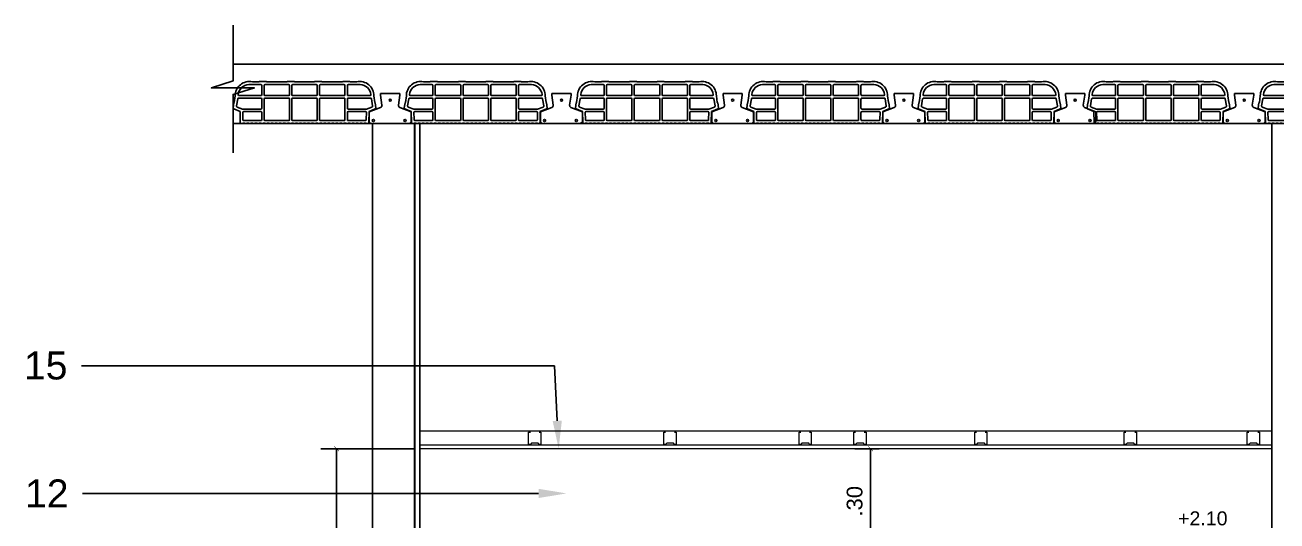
# Model space of a CAD drawing. Header units: metres. Extents: x 198 to 412, y -54 to 17.
# Drawn here: x 259.041 to 262.619, y -23.964 to -22.546 of the extents above; entities that cross this region are included whole.
import ezdxf
from ezdxf import colors
from ezdxf.entities.mleader import LeaderData, LeaderLine
from ezdxf.math import Vec2, Vec3

# ---------------------------------------------------------------- set-up
doc = ezdxf.new("R2010")
doc.units = ezdxf.units.M
doc.header["$LTSCALE"] = 10
for name, color, linetype in [('02', 2, 'Continuous'), ('1_MUROS', 6, 'Continuous'), ('25-TXT', 2, 'Continuous'), ('A-MUROS', 6, 'Continuous'), ('A-Revoques', 1, 'Continuous'), ('A-TEXTOS', 2, 'Continuous'), ('Corte t', 2, 'Continuous'), ('Losa rap sapito', 251, 'Continuous'), ('piso', 1, 'Continuous'), ('TM-REVEST', 252, 'Continuous'), ('TM-REVOQUE', 2, 'Continuous')]:
    doc.layers.add(name, color=color, linetype=linetype)
doc.layers.add('A-Cielorraso', color=1, linetype='Continuous', lineweight=5)
doc.styles.add('ARIAL', font='arial.ttf')
doc.dimstyles.new('ST-COTA-25', dxfattribs={"dimscale": 0.25, "dimtxt": 0.18, "dimasz": 0.1, "dimexe": 0.18, "dimexo": 0.0625, "dimgap": 0.09, "dimtad": 1, "dimzin": 4, "dimdsep": 46, "dimtxsty": 'ARIAL', "dimblk1": 'COTA_N', "dimblk2": 'COTA_N', "dimsah": 1, "dimcen": 0.09, "dimclrd": 8, "dimclre": 8, "dimclrt": 1, "dimadec": 0, "dimazin": 0, "dimtfac": 1, "dimtix": 1, "dimtmove": 0, "dimatfit": 3, "dimldrblk": 'COTA_N', "dimfxl": 0.18, "dimtolj": 1, "dimtzin": 0, "dimarcsym": 0})

# ---------------------------------------------------------------- blocks, each defined once
blk = doc.blocks.new('N-NIV-CO')
for p, q in [((1.032, 0.343), (0, 0.343)), ((0, 0.343), (0, 0))]:
    blk.add_line(p, q)
for points in [[(-0.233, 0.135), (-0.167, 0.135), (0, 0), (0, 0.038)], [(0.233, 0.135), (0.167, 0.135), (0, 0), (0, 0.038)]]:
    blk.add_solid(points)
at = {"style": 'ARIAL'}
for tag, p in [('COTA', (0.116, 0.405)), ('NPT', (0.288, 0.049))]:
    blk.add_attdef(tag, p, '', height=0.2, dxfattribs=at)
blk = doc.blocks.new('VIGUETA NUEVA')
at = {"layer": '02'}
for p, q in [((852.3054, 1549.6661), (852.2767, 1549.6661)), ((852.2767, 1549.6661), (852.2767, 1549.6611)), ((852.2767, 1549.6611), (852.2809, 1549.6312)), ((852.3054, 1549.6661), (852.3342, 1549.6661)), ((852.3342, 1549.6611), (852.3299, 1549.6312)), ((852.3342, 1549.6661), (852.3342, 1549.6611)), ((852.2769, 1549.6243), (852.2429, 1549.6111)), ((852.2429, 1549.5811), (852.2429, 1549.6111)), ((852.3339, 1549.6243), (852.3679, 1549.6111)), ((852.3679, 1549.5811), (852.3679, 1549.6111)), ((852.2429, 1549.5811), (852.2479, 1549.5761)), ((852.3054, 1549.5761), (852.2479, 1549.5761)), ((852.3054, 1549.5761), (852.3629, 1549.5761)), ((852.3679, 1549.5811), (852.3629, 1549.5761))]:
    blk.add_line(p, q, dxfattribs=at)
for centre, start, end in [((852.2739, 1549.6307), 294.8533, 4.4381), ((852.3369, 1549.6307), 175.5619, 245.1467)]:
    blk.add_arc(centre, 0.00704, start, end, dxfattribs=at)
blk = doc.blocks.new('VIGUETA NUEVA1')
at = {"layer": 'piso'}
for centre in [(0, -0.02), (-0.0444, -0.0805), (0.0504, -0.0805)]:
    blk.add_circle(centre, 0.00324, dxfattribs=at)
at = {"layer": '1_MUROS'}
blk.add_blockref('VIGUETA NUEVA', (-852.3054, -1549.6661), dxfattribs=at)
blk = doc.blocks.new('Losa rap zapito')
at = {"layer": 'Losa rap sapito'}
for p, q in [((283.7813, -291.7641), (283.8003, -291.7641)), ((283.8012, -291.7632), (283.8205, -291.7632)), ((283.8215, -291.7641), (283.8806, -291.7641)), ((283.9008, -291.7632), (283.8815, -291.7632)), ((283.9018, -291.7641), (283.9304, -291.7641)), ((283.959, -291.7641), (283.9304, -291.7641)), ((283.9599, -291.7632), (283.9792, -291.7632)), ((284.0393, -291.7641), (283.9802, -291.7641)), ((284.0595, -291.7632), (284.0402, -291.7632)), ((284.0795, -291.7641), (284.0605, -291.7641)), ((283.7711, -291.7719), (283.8051, -291.7719)), ((283.808, -291.8006), (283.808, -291.7747)), ((283.8147, -291.8006), (283.8147, -291.7747)), ((283.8176, -291.7719), (283.8844, -291.7719)), ((283.8873, -291.8006), (283.8873, -291.7747)), ((283.8941, -291.8006), (283.8941, -291.7747)), ((283.897, -291.7719), (283.9304, -291.7719)), ((283.9638, -291.7719), (283.9304, -291.7719)), ((283.9667, -291.8006), (283.9667, -291.7747)), ((283.9734, -291.8006), (283.9734, -291.7747)), ((284.0431, -291.7719), (283.9763, -291.7719)), ((284.046, -291.8006), (284.046, -291.7747)), ((284.0527, -291.8006), (284.0527, -291.7747)), ((284.0896, -291.7719), (284.0556, -291.7719)), ((283.7282, -291.8243), (283.7262, -291.8386)), ((283.732, -291.8042), (283.7293, -291.8235)), ((283.7394, -291.8124), (283.7357, -291.8329)), ((283.7422, -291.8103), (283.8051, -291.8103)), ((283.7437, -291.8035), (283.8051, -291.8035)), ((283.7534, -291.8103), (283.8051, -291.8103)), ((283.808, -291.8391), (283.808, -291.8132)), ((283.8147, -291.8721), (283.8147, -291.8132)), ((283.8176, -291.8035), (283.8844, -291.8035)), ((283.8176, -291.8103), (283.8844, -291.8103)), ((283.8873, -291.8721), (283.8873, -291.8132)), ((283.8941, -291.8721), (283.8941, -291.8132)), ((283.897, -291.8035), (283.9304, -291.8035)), ((283.897, -291.8103), (283.9304, -291.8103)), ((283.9638, -291.8035), (283.9304, -291.8035)), ((283.9638, -291.8103), (283.9304, -291.8103)), ((283.9667, -291.8721), (283.9667, -291.8132)), ((283.9734, -291.8721), (283.9734, -291.8132)), ((284.0431, -291.8035), (283.9763, -291.8035)), ((284.0431, -291.8103), (283.9763, -291.8103)), ((284.046, -291.8721), (284.046, -291.8132)), ((284.0527, -291.8391), (284.0527, -291.8132)), ((284.117, -291.8035), (284.0556, -291.8035)), ((284.1186, -291.8103), (284.0556, -291.8103)), ((284.1073, -291.8103), (284.0556, -291.8103)), ((284.1214, -291.8124), (284.125, -291.8329)), ((284.1287, -291.8042), (284.1314, -291.8235)), ((284.1325, -291.8243), (284.1346, -291.8386)), ((283.7459, -291.8484), (283.728, -291.8417)), ((283.7534, -291.842), (283.7376, -291.836)), ((283.7466, -291.8799), (283.7459, -291.8484)), ((283.7534, -291.842), (283.8051, -291.842)), ((283.7542, -291.8721), (283.7536, -291.851)), ((283.7565, -291.8487), (283.8051, -291.8487)), ((283.808, -291.8721), (283.808, -291.8516)), ((284.0527, -291.8721), (284.0527, -291.8516)), ((284.1073, -291.842), (284.0556, -291.842)), ((284.1043, -291.8487), (284.0556, -291.8487)), ((284.1066, -291.8721), (284.1071, -291.851)), ((284.1073, -291.842), (284.1232, -291.836)), ((284.1141, -291.8799), (284.1149, -291.8484)), ((284.1149, -291.8484), (284.1327, -291.8417)), ((283.7541, -291.8836), (283.7504, -291.8836)), ((283.7541, -291.8836), (283.7516, -291.8836)), ((283.7541, -291.8836), (283.7516, -291.8836)), ((283.7541, -291.8836), (283.7541, -291.8827)), ((283.7541, -291.8827), (283.7598, -291.8827)), ((283.7571, -291.8749), (283.8051, -291.8749)), ((283.7598, -291.8836), (283.7598, -291.8827)), ((283.7598, -291.8836), (283.7656, -291.8836)), ((283.7714, -291.8827), (283.7656, -291.8827)), ((283.7656, -291.8836), (283.7656, -291.8827)), ((283.7714, -291.8836), (283.7714, -291.8827)), ((283.7714, -291.8836), (283.7772, -291.8836)), ((283.7772, -291.8836), (283.7772, -291.8827)), ((283.783, -291.8827), (283.7772, -291.8827)), ((283.783, -291.8836), (283.783, -291.8827)), ((283.783, -291.8836), (283.7887, -291.8836)), ((283.7887, -291.8836), (283.7887, -291.8827)), ((283.7887, -291.8827), (283.7945, -291.8827)), ((283.7945, -291.8836), (283.7945, -291.8827)), ((283.8003, -291.8836), (283.7945, -291.8836)), ((283.8003, -291.8827), (283.8061, -291.8827)), ((283.8003, -291.8836), (283.8003, -291.8827)), ((283.8061, -291.8836), (283.8061, -291.8827)), ((283.8119, -291.8836), (283.8061, -291.8836)), ((283.8119, -291.8827), (283.8176, -291.8827)), ((283.8119, -291.8836), (283.8119, -291.8827)), ((283.8119, -291.8827), (283.8176, -291.8827)), ((283.8176, -291.8749), (283.8844, -291.8749)), ((283.8176, -291.8836), (283.8176, -291.8827)), ((283.8176, -291.8836), (283.8234, -291.8836)), ((283.8292, -291.8827), (283.8234, -291.8827)), ((283.8234, -291.8836), (283.8234, -291.8827)), ((283.8292, -291.8836), (283.8292, -291.8827)), ((283.8292, -291.8836), (283.835, -291.8836)), ((283.835, -291.8836), (283.835, -291.8827)), ((283.8408, -291.8827), (283.835, -291.8827)), ((283.8408, -291.8836), (283.8408, -291.8827)), ((283.8408, -291.8836), (283.8465, -291.8836)), ((283.8465, -291.8836), (283.8465, -291.8827)), ((283.8465, -291.8827), (283.8523, -291.8827)), ((283.8523, -291.8836), (283.8523, -291.8827)), ((283.8581, -291.8836), (283.8523, -291.8836)), ((283.8581, -291.8827), (283.8639, -291.8827)), ((283.8581, -291.8836), (283.8581, -291.8827)), ((283.8639, -291.8836), (283.8639, -291.8827)), ((283.8697, -291.8836), (283.8639, -291.8836)), ((283.8697, -291.8827), (283.8755, -291.8827)), ((283.8697, -291.8836), (283.8697, -291.8827)), ((283.8697, -291.8827), (283.8755, -291.8827)), ((283.8755, -291.8836), (283.8755, -291.8827)), ((283.8755, -291.8836), (283.8812, -291.8836)), ((283.887, -291.8827), (283.8812, -291.8827)), ((283.8812, -291.8836), (283.8812, -291.8827)), ((283.887, -291.8836), (283.887, -291.8827)), ((283.887, -291.8836), (283.8928, -291.8836)), ((283.8928, -291.8836), (283.8928, -291.8827)), ((283.8986, -291.8827), (283.8928, -291.8827)), ((283.897, -291.8749), (283.9304, -291.8749)), ((283.8986, -291.8836), (283.8986, -291.8827)), ((283.8986, -291.8836), (283.9044, -291.8836)), ((283.9044, -291.8836), (283.9044, -291.8827)), ((283.9044, -291.8827), (283.9101, -291.8827)), ((283.9101, -291.8836), (283.9101, -291.8827)), ((283.9159, -291.8836), (283.9101, -291.8836)), ((283.9159, -291.8827), (283.9217, -291.8827)), ((283.9159, -291.8836), (283.9159, -291.8827)), ((283.9217, -291.8836), (283.9217, -291.8827)), ((283.9275, -291.8836), (283.9217, -291.8836)), ((283.9275, -291.8836), (283.9275, -291.8827)), ((283.9275, -291.8827), (283.9304, -291.8827)), ((283.9638, -291.8749), (283.9304, -291.8749)), ((283.9333, -291.8827), (283.9304, -291.8827)), ((283.9333, -291.8836), (283.9333, -291.8827)), ((283.9333, -291.8836), (283.939, -291.8836)), ((283.9448, -291.8827), (283.939, -291.8827)), ((283.939, -291.8836), (283.939, -291.8827)), ((283.9448, -291.8836), (283.9448, -291.8827)), ((283.9448, -291.8836), (283.9506, -291.8836)), ((283.9506, -291.8836), (283.9506, -291.8827)), ((283.9564, -291.8827), (283.9506, -291.8827)), ((283.9564, -291.8836), (283.9564, -291.8827)), ((283.9622, -291.8836), (283.9564, -291.8836)), ((283.9622, -291.8836), (283.9622, -291.8827)), ((283.9622, -291.8827), (283.9679, -291.8827)), ((283.9679, -291.8836), (283.9679, -291.8827)), ((283.9737, -291.8836), (283.9679, -291.8836)), ((283.9737, -291.8827), (283.9795, -291.8827)), ((283.9737, -291.8836), (283.9737, -291.8827)), ((284.0431, -291.8749), (283.9763, -291.8749)), ((283.9795, -291.8836), (283.9795, -291.8827)), ((283.9853, -291.8836), (283.9795, -291.8836)), ((283.9911, -291.8827), (283.9853, -291.8827)), ((283.9853, -291.8836), (283.9853, -291.8827)), ((283.9911, -291.8827), (283.9853, -291.8827)), ((283.9911, -291.8836), (283.9911, -291.8827)), ((283.9911, -291.8836), (283.9968, -291.8836)), ((284.0026, -291.8827), (283.9968, -291.8827)), ((283.9968, -291.8836), (283.9968, -291.8827)), ((284.0026, -291.8836), (284.0026, -291.8827)), ((284.0026, -291.8836), (284.0084, -291.8836)), ((284.0084, -291.8836), (284.0084, -291.8827)), ((284.0142, -291.8827), (284.0084, -291.8827)), ((284.0142, -291.8836), (284.0142, -291.8827)), ((284.02, -291.8836), (284.0142, -291.8836)), ((284.02, -291.8836), (284.02, -291.8827)), ((284.02, -291.8827), (284.0258, -291.8827)), ((284.0258, -291.8836), (284.0258, -291.8827)), ((284.0315, -291.8836), (284.0258, -291.8836)), ((284.0315, -291.8827), (284.0373, -291.8827)), ((284.0315, -291.8836), (284.0315, -291.8827)), ((284.0373, -291.8836), (284.0373, -291.8827)), ((284.0431, -291.8836), (284.0373, -291.8836)), ((284.0489, -291.8827), (284.0431, -291.8827)), ((284.0431, -291.8836), (284.0431, -291.8827)), ((284.0489, -291.8827), (284.0431, -291.8827)), ((284.0489, -291.8836), (284.0489, -291.8827)), ((284.0489, -291.8836), (284.0547, -291.8836)), ((284.0604, -291.8827), (284.0547, -291.8827)), ((284.0547, -291.8836), (284.0547, -291.8827)), ((284.1037, -291.8749), (284.0556, -291.8749)), ((284.0604, -291.8836), (284.0604, -291.8827)), ((284.0604, -291.8836), (284.0662, -291.8836)), ((284.0662, -291.8836), (284.0662, -291.8827)), ((284.072, -291.8827), (284.0662, -291.8827)), ((284.072, -291.8836), (284.072, -291.8827)), ((284.0778, -291.8836), (284.072, -291.8836)), ((284.0778, -291.8836), (284.0778, -291.8827)), ((284.0778, -291.8827), (284.0836, -291.8827)), ((284.0836, -291.8836), (284.0836, -291.8827)), ((284.0893, -291.8836), (284.0836, -291.8836)), ((284.0893, -291.8827), (284.0951, -291.8827)), ((284.0893, -291.8836), (284.0893, -291.8827)), ((284.0951, -291.8836), (284.0951, -291.8827)), ((284.1009, -291.8836), (284.0951, -291.8836)), ((284.1009, -291.8836), (284.1009, -291.8827)), ((284.1067, -291.8827), (284.1009, -291.8827)), ((284.1067, -291.8836), (284.1067, -291.8827)), ((284.1067, -291.8836), (284.1092, -291.8836)), ((284.1067, -291.8836), (284.1092, -291.8836)), ((284.1067, -291.8836), (284.1103, -291.8836))]:
    blk.add_line(p, q, dxfattribs=at)
for centre, radius, start, end in [((283.7724, -291.8035), 0.0404, 77.2971, 181.0135), ((283.8012, -291.7641), 0.000963, 90, 180), ((283.8205, -291.7641), 0.000963, 0, 90), ((283.8815, -291.7641), 0.000963, 90, 180), ((283.9008, -291.7641), 0.000963, 0, 90), ((283.9599, -291.7641), 0.000963, 90, 180), ((283.9792, -291.7641), 0.000963, 0, 90), ((284.0402, -291.7641), 0.000963, 90, 180), ((284.0595, -291.7641), 0.000963, 0, 90), ((284.0883, -291.8035), 0.0404, 358.9865, 102.7029), ((283.7724, -291.8035), 0.0317, 92.259, 174.7894), ((283.8051, -291.7747), 0.00289, 0, 90), ((283.8176, -291.7747), 0.00289, 90, 180), ((283.8844, -291.7747), 0.00289, 0, 90), ((283.897, -291.7747), 0.00289, 90, 180), ((283.9638, -291.7747), 0.00289, 0, 90), ((283.9763, -291.7747), 0.00289, 90, 180), ((284.0431, -291.7747), 0.00289, 0, 90), ((284.0556, -291.7747), 0.00289, 90, 180), ((284.0883, -291.8035), 0.0317, 5.2106, 87.741), ((283.7292, -291.8244), 0.000963, 81.8699, 171.8699), ((283.7386, -291.8333), 0.00289, 171.8699, 249.444), ((283.7422, -291.8132), 0.00289, 90, 165.2593), ((283.7437, -291.8006), 0.00289, 180.2316, 270), ((283.8051, -291.8006), 0.00289, 270, 0), ((283.8051, -291.8132), 0.00289, 0, 90), ((283.8176, -291.8006), 0.00289, 180, 270), ((283.8176, -291.8132), 0.00289, 90, 180), ((283.8844, -291.8006), 0.00289, 270, 0), ((283.8844, -291.8132), 0.00289, 0, 90), ((283.897, -291.8006), 0.00289, 180, 270), ((283.897, -291.8132), 0.00289, 90, 180), ((283.9638, -291.8006), 0.00289, 270, 0), ((283.9638, -291.8132), 0.00289, 0, 90), ((283.9763, -291.8006), 0.00289, 180, 270), ((283.9763, -291.8132), 0.00289, 90, 180), ((284.0431, -291.8006), 0.00289, 270, 0), ((284.0431, -291.8132), 0.00289, 0, 90), ((284.0556, -291.8006), 0.00289, 180, 270), ((284.0556, -291.8132), 0.00289, 90, 180), ((284.117, -291.8006), 0.00289, 270, 359.7684), ((284.1186, -291.8132), 0.00289, 14.7407, 90), ((284.1222, -291.8333), 0.00289, 290.556, 8.1301), ((284.1316, -291.8244), 0.000963, 8.1301, 98.1301), ((283.729, -291.839), 0.00289, 171.8699, 249.444), ((283.7565, -291.8516), 0.00289, 90, 168.5947), ((283.8051, -291.8391), 0.00289, 270, 0), ((283.8051, -291.8516), 0.00289, 0, 90), ((284.0556, -291.8391), 0.00289, 180, 270), ((284.0556, -291.8516), 0.00289, 90, 180), ((284.1043, -291.8516), 0.00289, 11.4053, 90), ((284.1317, -291.839), 0.00289, 290.556, 8.1301), ((283.7505, -291.8797), 0.0039, 182.4799, 268.1248), ((283.7571, -291.8721), 0.00289, 180, 271.41), ((283.8051, -291.8721), 0.00289, 270, 0), ((283.8176, -291.8721), 0.00289, 180, 270), ((283.8844, -291.8721), 0.00289, 270, 0), ((283.897, -291.8721), 0.00289, 180, 270), ((283.9638, -291.8721), 0.00289, 270, 0), ((283.9763, -291.8721), 0.00289, 180, 270), ((284.0431, -291.8721), 0.00289, 270, 0), ((284.0556, -291.8721), 0.00289, 180, 270), ((284.1037, -291.8721), 0.00289, 268.59, 0), ((284.1102, -291.8797), 0.0039, 271.8752, 357.5201)]:
    blk.add_arc(centre, radius, start, end, dxfattribs=at)
blk = doc.blocks.new('COTA_N')
for p, q in [((-1, 0), (0, 0)), ((0, 0.5), (0, -0.5))]:
    blk.add_line(p, q)
at = {"color": 3, "const_width": 0.065}
blk.add_lwpolyline([(0.14, 0.14), (0.28, 0.28), (0, 0), (-0.14, -0.14), (-0.28, -0.28)], dxfattribs=at)
blk = doc.blocks.new('*D455')
at = {"layer": '25-TXT', "color": 8, "lineweight": -2, "transparency": 16777216}
for p, q in [((261.4824, -23.7577), (261.4128, -23.7577)), ((261.4578, -24.0331), (261.4578, -23.7827)), ((261.4824, -24.0581), (261.4128, -24.0581))]:
    blk.add_line(p, q, dxfattribs=at)
at = {"layer": 'Defpoints', "color": 0, "transparency": 16777216}
for p in [(261.4578, -23.7577), (261.498, -23.7577), (261.498, -24.0581)]:
    blk.add_point(p, dxfattribs=at)
at = {"layer": '25-TXT', "color": 8, "lineweight": -2, "transparency": 16777216, "xscale": 0.025, "yscale": 0.025, "zscale": 0.025}
for p, rotation in [((261.4578, -23.7577), 90), ((261.4578, -24.0581), 270)]:
    blk.add_blockref('COTA_N', p, dxfattribs=dict(at, rotation=rotation))
at = {"layer": '25-TXT', "color": 1, "transparency": 16777216, "insert": (261.4123, -23.9079), "char_height": 0.045, "attachment_point": 5, "rotation": 90, "style": 'ARIAL'}
blk.add_mtext('\\A1;.30', dxfattribs=at)
blk = doc.blocks.new('*D507')
at = {"layer": 'Defpoints', "color": 0, "transparency": 16777216}
for p in [(259.9315, -23.7577), (260.1695, -23.7577), (260.1695, -26.1577)]:
    blk.add_point(p, dxfattribs=at)
at = {"layer": 'TM-REVEST', "color": 8, "lineweight": -2, "transparency": 16777216}
for p, q in [((260.1538, -23.7577), (259.8865, -23.7577)), ((259.9315, -26.1327), (259.9315, -23.7827)), ((260.1538, -26.1577), (259.8865, -26.1577))]:
    blk.add_line(p, q, dxfattribs=at)
at = {"layer": 'TM-REVEST', "color": 8, "lineweight": -2, "transparency": 16777216, "xscale": 0.025, "yscale": 0.025, "zscale": 0.025}
for p, rotation in [((259.9315, -23.7577), 90), ((259.9315, -26.1577), 270)]:
    blk.add_blockref('COTA_N', p, dxfattribs=dict(at, rotation=rotation))
at = {"layer": 'TM-REVEST', "color": 1, "transparency": 16777216, "insert": (259.886, -24.8737), "char_height": 0.045, "attachment_point": 5, "rotation": 90, "style": 'ARIAL'}
blk.add_mtext('\\A1;2.40', dxfattribs=at)

msp = doc.modelspace()

# ---------------------------------------------------------------- linework, layer by layer
at = {"color": 5}
for p, q in [((261.3278, -22.6577), (259.6359, -22.6577)), ((261.2979, -22.6577), (261.3278, -22.6577)), ((261.2979, -22.6577), (262.7593, -22.6577)), ((259.6354, -22.8277), (261.3278, -22.8277)), ((261.2979, -22.8277), (262.7593, -22.8277))]:
    msp.add_line(p, q, dxfattribs=at)
at = {"layer": '02', "color": 3, "elevation": 0}
msp.add_lwpolyline([(259.6359, -22.5456), (259.6359, -22.7049), (259.5735, -22.7257), (259.6967, -22.7257), (259.6354, -22.7442), (259.6354, -22.9114)], dxfattribs=at)
at = {"layer": 'A-Cielorraso', "linetype": 'Continuous'}
for points in [[(262.6043, -23.7077), (261.7802, -23.7077), (261.7802, -23.7077), (260.1695, -23.7077)], [(260.5104, -23.7102), (260.5154, -23.7102), (260.5154, -23.7452), (260.5104, -23.7452), (260.508, -23.7422), (260.4887, -23.7422), (260.4854, -23.7452), (260.4804, -23.7452), (260.4804, -23.7102), (260.4854, -23.7102)], [(260.8969, -23.7102), (260.9019, -23.7102), (260.9019, -23.7452), (260.8969, -23.7452), (260.8945, -23.7422), (260.8752, -23.7422), (260.8719, -23.7452), (260.8669, -23.7452), (260.8669, -23.7102), (260.8719, -23.7102)], [(261.2833, -23.7102), (261.2883, -23.7102), (261.2883, -23.7452), (261.2833, -23.7452), (261.281, -23.7422), (261.2616, -23.7422), (261.2583, -23.7452), (261.2533, -23.7452), (261.2533, -23.7102), (261.2583, -23.7102)], [(261.4399, -23.7102), (261.4449, -23.7102), (261.4449, -23.7452), (261.4399, -23.7452), (261.4376, -23.7422), (261.4182, -23.7422), (261.4149, -23.7452), (261.4099, -23.7452), (261.4099, -23.7102), (261.4149, -23.7102)], [(261.7855, -23.7102), (261.7905, -23.7102), (261.7905, -23.7452), (261.7855, -23.7452), (261.7832, -23.7422), (261.7638, -23.7422), (261.7605, -23.7452), (261.7555, -23.7452), (261.7555, -23.7102), (261.7605, -23.7102)], [(262.2129, -23.7102), (262.2179, -23.7102), (262.2179, -23.7452), (262.2129, -23.7452), (262.2105, -23.7422), (262.1912, -23.7422), (262.1879, -23.7452), (262.1829, -23.7452), (262.1829, -23.7102), (262.1879, -23.7102)], [(262.5644, -23.7102), (262.5694, -23.7102), (262.5694, -23.7452), (262.5644, -23.7452), (262.562, -23.7422), (262.5427, -23.7422), (262.5394, -23.7452), (262.5344, -23.7452), (262.5344, -23.7102), (262.5394, -23.7102)]]:
    msp.add_lwpolyline(points, dxfattribs=at)
at = {"layer": 'A-Cielorraso', "color": 2, "linetype": 'Continuous'}
for points in [[(262.6043, -23.7477), (261.7402, -23.7477), (261.7402, -23.7477), (260.1695, -23.7477)], [(262.6043, -23.7577), (261.7102, -23.7577), (261.7102, -23.7577), (260.1695, -23.7577)]]:
    msp.add_lwpolyline(points, dxfattribs=at)
at = {"layer": 'A-MUROS'}
for p, q in [((260.0342, -22.8277), (260.0342, -26.2277)), ((260.1545, -22.8277), (260.1545, -26.2277))]:
    msp.add_line(p, q, dxfattribs=at)
msp.add_lwpolyline([(260.1548, -26.2277), (260.1548, -22.8277), (260.0345, -22.8277), (260.0345, -26.2277), (260.1548, -26.2277)], close=True, dxfattribs=at)
at = {"layer": 'A-Revoques'}
msp.add_line((260.1695, -22.8277), (260.1695, -26.2277), dxfattribs=at)
at = {"layer": 'TM-REVOQUE'}
msp.add_line((260.1695, -26.1577), (260.1695, -22.8277), dxfattribs=at)
for points in [[(260.1695, -22.8277), (260.1695, -26.1877)], [(262.6043, -22.8277), (262.6043, -26.1877)]]:
    msp.add_lwpolyline(points, dxfattribs=at)

# ---------------------------------------------------------------- block references
at = {"layer": '25-TXT'}
ref = msp.add_blockref('N-NIV-CO', (262.4749, -24.0577), dxfattribs=dict(at, xscale=-0.2000000000000002, yscale=0.2000000000000002, zscale=0.2000000000000002))
ref.add_attrib('COTA', '+2.10', (262.3368, -23.9768), dxfattribs={"layer": '0', "height": 0.04, "style": 'ARIAL'})
at = {"layer": 'A-MUROS'}
for p in [(-24.0906, 269.0559), (-23.6012, 269.0559), (-23.1117, 269.0559), (-22.6223, 269.0559), (-22.1328, 269.0559), (-21.6497, 269.0559), (-21.1602, 269.0559)]:
    msp.add_blockref('Losa rap zapito', p, dxfattribs=at)
at = {"layer": 'Corte t', "xscale": -0.9559179682510148, "yscale": 0.9559179682510148, "zscale": 0.9559179682510148}
for p in [(260.0846, -22.7416), (260.5741, -22.7416), (261.0635, -22.7416), (261.5529, -22.7416), (262.0424, -22.7416), (262.5256, -22.7416)]:
    msp.add_blockref('VIGUETA NUEVA1', p, dxfattribs=at)

# ---------------------------------------------------------------- dimensions: what is measured, and where the dimension line sits
at = {"layer": '25-TXT'}
dim = msp.add_linear_dim(base=(261.4578, -23.7577), p1=(261.498, -24.0581), p2=(261.498, -23.7577), angle=90, dimstyle='ST-COTA-25', dxfattribs=at)
dim.commit()
dim.dimension.update_dxf_attribs({"geometry": '*D455', "text_midpoint": (261.4123, -23.9079)})
at = {"layer": 'TM-REVEST'}
dim = msp.add_linear_dim(base=(259.9315, -23.7577), p1=(260.1695, -26.1577), p2=(260.1695, -23.7577), angle=90, dimstyle='ST-COTA-25', dxfattribs=at)
dim.commit()
dim.dimension.update_dxf_attribs({"geometry": '*D507', "text_midpoint": (259.9315, -24.8737), "dimtype": 160})

# ---------------------------------------------------------------- leaders
at = {"layer": 'A-TEXTOS'}
ml = msp.add_multileader_mtext('Standard', dxfattribs=at)
ml.set_content('15', color=256, style='ARIAL')
ml.set_leader_properties(color=1)
ml.build(insert=Vec2(0, 0))
ml.multileader.update_dxf_attribs({"has_text_frame": 1, "dogleg_length": 41.7645, "arrow_head_size": 0.08, "scale": 0.02})
ctx = ml.context
ctx.base_point, ctx.scale, ctx.char_height, ctx.arrow_head_size, ctx.landing_gap_size, ctx.plane_origin = Vec3(259.0143, -23.5201, 0), 0.02, 0.08, 0.08, 0.04, Vec3(261.3092, -23.5001, 0)
ctx.text_align_type = 2
notes = []
notes.append((ctx, [(0, (1, 1, 0), (260.5541, -23.5201, 0), (-1, 0), 1.3521, [(0, [(260.5662, -23.7575, 0)], 0, [])])]))
ctx.mtext.insert, ctx.mtext.alignment, ctx.mtext.flow_direction = Vec3(259.162, -23.4795, 0), 3, 5
ml = msp.add_multileader_mtext('Standard', dxfattribs=at)
ml.set_content('12', color=256, style='ARIAL')
ml.set_leader_properties(color=1)
ml.build(insert=Vec2(0, 0))
ml.multileader.update_dxf_attribs({"has_text_frame": 1, "arrow_head_size": 0.08, "scale": 0.02})
ctx = ml.context
ctx.base_point, ctx.scale, ctx.char_height, ctx.arrow_head_size, ctx.landing_gap_size, ctx.plane_origin = Vec3(259.0189, -23.8855, 0), 0.02, 0.08, 0.08, 0.04, Vec3(261.9421, -23.8855, 0)
ctx.text_align_type = 2
notes.append((ctx, [(0, (1, 1, 0), (259.3652, -23.8855, 0), (-1, 0), 0.16, [(0, [(260.5888, -23.8855, 0)], 0, [])])]))
ctx.mtext.insert, ctx.mtext.width, ctx.mtext.alignment, ctx.mtext.flow_direction = Vec3(259.1652, -23.8455, 0), 0.048722, 3, 5
for ctx, leaders in notes:
    for number, flags, end, landing, length, lines in leaders:
        leader = LeaderData()
        leader.index, (leader.has_last_leader_line, leader.has_dogleg_vector, leader.attachment_direction) = number, flags
        leader.last_leader_point, leader.dogleg_vector, leader.dogleg_length = Vec3(end), Vec3(landing), length
        for number, points, colour, breaks in lines:
            line = LeaderLine()
            line.index, line.vertices, line.color, line.breaks = number, Vec3.list(points), colors.encode_raw_color(colour), breaks
            leader.lines.append(line)
        ctx.leaders.append(leader)

doc.saveas('drawing.dxf')
